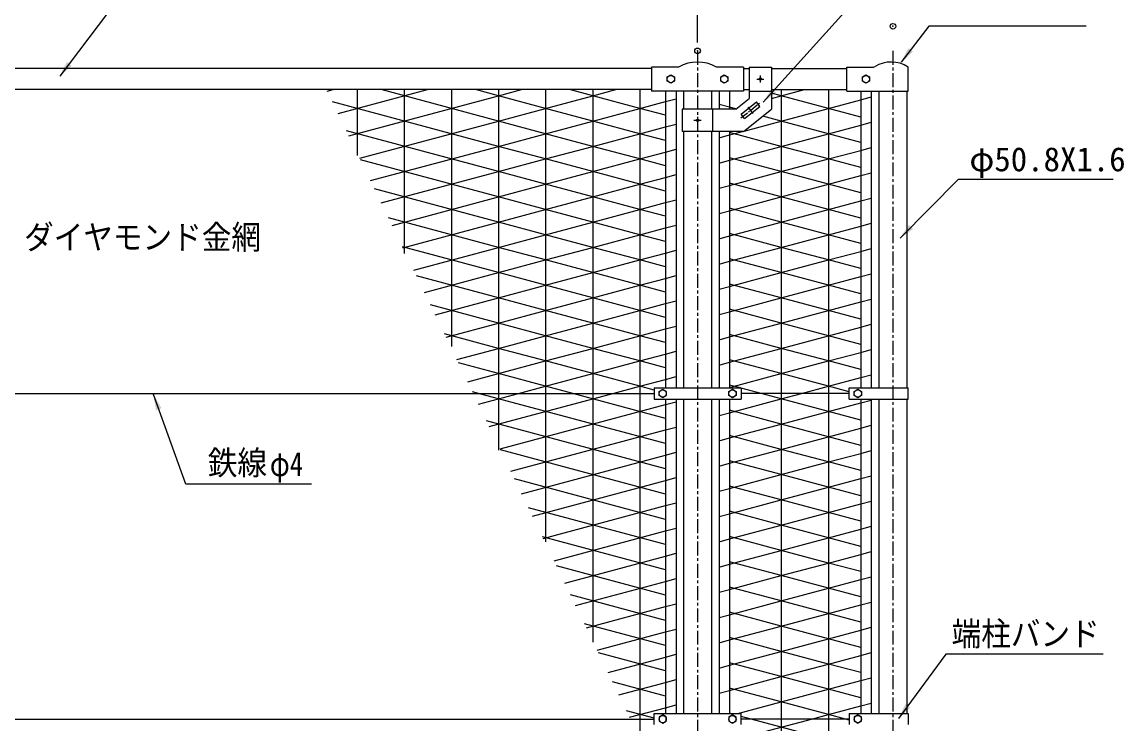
# Model space of a CAD drawing. Units: millimetres, scale not verified. Extents: x -5012 to 5012, y -3544 to 3544.
# Drawn here: x -824 to 1152, y 794 to 2053 of the extents above; entities that cross this region are included whole.
import ezdxf
from ezdxf.enums import TextEntityAlignment as Align

# ---------------------------------------------------------------- set-up
doc = ezdxf.new("R2010")
doc.units = ezdxf.units.MM
doc.header["$LTSCALE"] = 20
doc.header["$PDMODE"] = 32
doc.header["$PDSIZE"] = 10
doc.linetypes.add('USER1', pattern=[1.125, 0.75, -0.125, 0.125, -0.125])
doc.linetypes.add('USER2', pattern=[2, 1.25, -0.25, 0.25, -0.25])
for name, color, linetype, lineweight in [('0-0_5寸法', 1, 'Continuous', 25), ('0-3_8部品', 7, 'Continuous', 25), ('0-6_1部材', 7, 'Continuous', 25), ('0-7_中心線', 1, 'USER2', 25), ('0-C_AMI-HATCH', 2, 'Continuous', 25), ('0-D_2網', 2, 'Continuous', 25), ('1-1_10枠', 7, 'Continuous', 25)]:
    doc.layers.add(name, color=color, linetype=linetype, lineweight=lineweight)
doc.layers.add('0-1_DEFPOINTS', color=7, linetype='Continuous')
doc.styles.add('ＭＳ ゴシック', font='')
doc.styles.get('ＭＳ ゴシック').set_extended_font_data('MS Gothic')

msp = doc.modelspace()

# ---------------------------------------------------------------- linework, layer by layer
at = {"layer": '0-0_5寸法'}
for p, q in [((387.46, 2015.92), (387.46, 2273.48)), ((855.08, 1771.06), (1132.5, 1771.06))]:
    msp.add_line(p, q, dxfattribs=at)
for points in [[(1150.92, 2257.64), (819.27, 2257.64), (505.33, 1908.81)], [(-217.54, 2068.44), (-670.67, 2068.44), (-755.97, 1955.34)], [(1084.22, 2045.15), (802.17, 2045.15), (752.63, 1980.46)], [(-304.91, 1224), (-530.18, 1224), (-588.09, 1384.48)], [(1114.65, 918.85), (832.61, 918.85), (747.96, 803.57)]]:
    msp.add_lwpolyline(points, dxfattribs=at)
for points in [[(751.41, 1978.87), (765.52, 2005.86), (773.79, 1999.52)], [(-757.17, 1953.74), (-743.27, 1980.83), (-734.95, 1974.56)], [(503.99, 1907.32), (520.19, 1933.11), (527.93, 1926.14)], [(-588.77, 1386.36), (-573.69, 1359.91), (-583.49, 1356.37)], [(746.77, 801.96), (760.33, 829.22), (768.73, 823.05)]]:
    msp.add_solid(points, dxfattribs=at)
at = {"layer": '0-1_DEFPOINTS'}
for p in [(737.82, 2044.97), (387.46, 2000.92)]:
    msp.add_point(p, dxfattribs=at)
at = {"layer": '0-3_8部品'}
for p, q in [((353.46, 1971.86), (304.96, 1971.86)), ((304.96, 1971.86), (304.96, 1928.86)), ((332.97, 1954.11), (339.46, 1957.87)), ((469.96, 1971.86), (421.46, 1971.86)), ((469.96, 1971.86), (469.96, 1928.86)), ((479.96, 1971.86), (479.95, 1915.59)), ((654.96, 1971.86), (702.99, 1971.86)), ((654.96, 1928.86), (654.96, 1971.86)), ((682.97, 1954.11), (689.46, 1957.87)), ((689.46, 1957.87), (695.96, 1954.11)), ((764.96, 1928.86), (764.96, 1971.86)), ((332.97, 1946.61), (332.97, 1954.11)), ((339.46, 1942.86), (332.97, 1946.61)), ((682.97, 1946.61), (682.97, 1954.11)), ((689.46, 1942.86), (682.97, 1946.61)), ((695.96, 1946.61), (689.46, 1942.86)), ((695.96, 1954.11), (695.96, 1946.61)), ((469.96, 1928.86), (304.96, 1928.86)), ((479.96, 1928.86), (519.96, 1928.86)), ((654.96, 1928.86), (764.96, 1928.86)), ((455.91, 1896.36), (479.95, 1915.59)), ((465.67, 1887.33), (493, 1909.2)), ((471.92, 1879.53), (499.25, 1901.39)), ((499.25, 1901.39), (493, 1909.2)), ((359.83, 1896.36), (359.83, 1856.36)), ((455.91, 1896.36), (359.83, 1896.36)), ((414.43, 1896.36), (414.43, 1856.36)), ((471.92, 1879.53), (465.67, 1887.33)), ((469.94, 1856.36), (519.95, 1896.36)), ((469.94, 1856.36), (359.83, 1856.36)), ((-1534.54, 1386.36), (309.47, 1386.36)), ((309.47, 1396.36), (465.46, 1396.36)), ((309.47, 1396.36), (309.47, 1376.36)), ((318.47, 1390.11), (324.96, 1393.87)), ((318.47, 1382.61), (318.47, 1390.11)), ((324.96, 1393.87), (331.46, 1390.11)), ((331.46, 1390.11), (331.46, 1382.61)), ((443.46, 1390.11), (449.96, 1393.87)), ((443.46, 1382.61), (443.46, 1390.11)), ((449.96, 1393.87), (456.46, 1390.11)), ((456.46, 1390.11), (456.46, 1382.61)), ((465.46, 1396.36), (465.46, 1376.36)), ((659.47, 1386.36), (465.46, 1386.36)), ((659.47, 1396.36), (764.96, 1396.36)), ((659.47, 1376.36), (659.47, 1396.36)), ((668.47, 1390.11), (674.96, 1393.87)), ((668.47, 1382.61), (668.47, 1390.11)), ((674.96, 1393.87), (681.46, 1390.11)), ((681.46, 1390.11), (681.46, 1382.61)), ((309.47, 1376.36), (465.46, 1376.36)), ((674.96, 1378.86), (668.47, 1382.61)), ((681.46, 1382.61), (674.96, 1378.86)), ((309.47, 812.36), (465.46, 812.36)), ((309.47, 792.36), (309.47, 812.36)), ((465.46, 792.36), (465.46, 812.36)), ((659.47, 812.36), (659.47, 792.36)), ((659.47, 812.36), (764.96, 812.36)), ((764.96, 812.36), (764.96, 792.36)), ((-1534.54, 802.36), (309.47, 802.36)), ((324.96, 809.87), (318.47, 806.11)), ((318.47, 806.11), (318.47, 798.61)), ((331.46, 806.11), (324.96, 809.87)), ((331.46, 798.61), (331.46, 806.11)), ((449.96, 809.87), (443.46, 806.11)), ((443.46, 806.11), (443.46, 798.61)), ((456.46, 806.11), (449.96, 809.87)), ((456.46, 798.61), (456.46, 806.11)), ((659.47, 802.36), (465.46, 802.36))]:
    msp.add_line(p, q, dxfattribs=at)
at = {"layer": '0-3_8部品', "color": 1, "linetype": 'USER2'}
for p, q in [((499.96, 1956.59), (499.96, 1944.29)), ((493.55, 1950.36), (506.25, 1950.36)), ((387.46, 1882.59), (387.46, 1870.29)), ((381.05, 1876.36), (393.75, 1876.36))]:
    msp.add_line(p, q, dxfattribs=at)
at = {"layer": '0-3_8部品', "color": 1, "linetype": 'USER1'}
for p, q in [((465.13, 1880.5), (499.79, 1908.22)), ((486.99, 1888.69), (477.93, 1900.03))]:
    msp.add_line(p, q, dxfattribs=at)
at = {"layer": '0-3_8部品'}
for points in [[(339.46, 1957.87), (345.96, 1954.11), (345.96, 1946.61), (339.46, 1942.86)], [(479.96, 1971.86), (519.96, 1971.86), (519.95, 1896.36)], [(659.47, 1376.36), (764.96, 1376.36), (764.96, 1396.36)], [(331.46, 1382.61), (324.96, 1378.86), (318.47, 1382.61)], [(456.46, 1382.61), (449.96, 1378.86), (443.46, 1382.61)], [(318.47, 798.61), (324.96, 794.86), (331.46, 798.61)], [(443.46, 798.61), (449.96, 794.86), (456.46, 798.61)]]:
    msp.add_lwpolyline(points, dxfattribs=at)
for points in [[(435.46, 1957.87), (441.96, 1954.11), (441.96, 1946.61), (435.46, 1942.86), (428.96, 1946.61), (428.96, 1954.11)], [(674.96, 794.86), (681.46, 798.61), (681.46, 806.11), (674.96, 809.87), (668.47, 806.11), (668.47, 798.61)]]:
    msp.add_lwpolyline(points, close=True, dxfattribs=at)
for centre, radius in [((339.46, 1950.36), 6.5), ((435.46, 1950.36), 6.5), ((689.46, 1950.36), 6.5), ((499.96, 1950.44), 2), ((387.46, 1876.44), 2), ((324.96, 1386.36), 6.5), ((449.96, 1386.36), 6.5), ((674.96, 1386.36), 6.5), ((324.96, 802.36), 6.5), ((449.96, 802.36), 6.5), ((674.96, 802.36), 6.5)]:
    msp.add_circle(centre, radius, dxfattribs=at)
for centre, radius, start, end in [((387.46, 1912.14), 68.72, 60.34695, 119.653), ((734.71, 1925.93), 55, 56.62722, 121.91323), ((702.99, 1976.86), 5, 270, 301.91191)]:
    msp.add_arc(centre, radius, start, end, dxfattribs=at)
at = {"layer": '0-6_1部材'}
for p, q in [((304.96, 1969.36), (-1530.04, 1969.36)), ((469.96, 1969.36), (479.96, 1969.36)), ((519.96, 1969.36), (654.96, 1969.36)), ((304.96, 1931.36), (-1530.04, 1931.36)), ((329.96, 1928.86), (329.97, 1396.36)), ((348.96, 1928.86), (348.96, 1396.36)), ((362.46, 1928.86), (362.46, 1896.36)), ((412.46, 1928.86), (412.46, 1896.36)), ((425.96, 1928.86), (425.96, 1896.36)), ((444.96, 1928.86), (444.96, 1896.36)), ((469.96, 1931.36), (479.96, 1931.36)), ((519.96, 1931.36), (654.96, 1931.36)), ((679.96, 1928.86), (679.97, 1396.36)), ((698.96, 1928.86), (698.97, 1396.36)), ((712.46, 1928.86), (712.46, 1396.36)), ((762.46, 1928.86), (762.46, 1396.36)), ((362.46, 1856.36), (362.46, 1396.36)), ((412.46, 1856.36), (412.46, 1396.36)), ((425.96, 1856.36), (425.96, 1396.36)), ((444.96, 1856.36), (444.96, 1396.36)), ((329.97, 1376.36), (329.97, 812.36)), ((348.96, 1376.36), (348.97, 812.36)), ((362.46, 1376.36), (362.46, 812.36)), ((412.46, 1376.36), (412.46, 812.36)), ((425.96, 1376.36), (425.96, 812.36)), ((444.96, 1376.36), (444.96, 812.36)), ((679.97, 1376.36), (679.97, 812.36)), ((698.97, 1376.36), (698.97, 812.36)), ((712.46, 1376.36), (712.46, 812.36)), ((762.46, 1376.36), (762.46, 812.36))]:
    msp.add_line(p, q, dxfattribs=at)
at = {"layer": '0-7_中心線'}
for p, q in [((387.46, 2000.92), (387.46, -174.03)), ((737.46, 2000.92), (737.46, 190.61))]:
    msp.add_line(p, q, dxfattribs=at)
at = {"layer": '0-C_AMI-HATCH'}
for p, q in [((-223.04, 1931.36), (-223.04, 1812.99)), ((-138.52, 1931.36), (-138.52, 1637.73)), ((-54, 1931.36), (-54, 1470.71)), ((30.52, 1931.36), (30.52, 1284.97)), ((115.04, 1931.36), (115.04, 1120)), ((199.56, 1931.36), (199.56, 940.37)), ((284.07, 1931.36), (284.07, 765.2)), ((537.63, 1931.36), (537.63, 299.89)), ((622.15, 1931.36), (622.15, 257.36))]:
    msp.add_line(p, q, dxfattribs=at)
at = {"layer": '0-D_2網'}
for p, q in [((-276.38, 1928.6), (-266.06, 1931.36)), ((-257.02, 1888.49), (-97.02, 1931.36)), ((30.52, 1874.95), (-180.01, 1931.36)), ((30.52, 1920.24), (-10.98, 1931.36)), ((115.04, 1897.6), (30.52, 1920.24)), ((679.96, 1927.4), (674.5, 1928.86)), ((30.52, 1829.66), (-267.12, 1909.41)), ((199.56, 1874.95), (115.04, 1897.6)), ((30.52, 1784.36), (-242.01, 1857.39)), ((115.04, 1852.3), (30.52, 1874.95)), ((284.07, 1852.3), (199.56, 1874.95)), ((622.15, 1852.3), (679.96, 1867.79)), ((679.96, 1867.79), (698.96, 1872.88)), ((199.56, 1829.66), (115.04, 1852.3)), ((329.96, 1840.01), (284.07, 1852.3)), ((537.63, 1829.66), (622.15, 1852.3)), ((115.04, 1807.01), (30.52, 1829.66)), ((284.07, 1807.01), (199.56, 1829.66)), ((444.96, 1804.82), (537.63, 1829.66)), ((622.15, 1807.01), (679.96, 1822.5)), ((679.96, 1822.5), (698.96, 1827.59)), ((30.52, 1739.07), (-216.9, 1805.37)), ((199.56, 1784.36), (115.04, 1807.01)), ((329.96, 1794.71), (284.07, 1807.01)), ((425.96, 1799.73), (444.96, 1804.82)), ((537.63, 1784.36), (444.96, 1809.19)), ((537.63, 1784.36), (622.15, 1807.01)), ((115.04, 1761.72), (30.52, 1784.36)), ((284.07, 1761.72), (199.56, 1784.36)), ((329.96, 1774.01), (348.96, 1779.1)), ((444.96, 1759.53), (537.63, 1784.36)), ((622.15, 1761.72), (537.63, 1784.36)), ((679.96, 1777.21), (698.96, 1782.3)), ((199.56, 1739.07), (115.04, 1761.72)), ((199.56, 1739.07), (284.07, 1761.72)), ((284.07, 1761.72), (329.96, 1774.01)), ((329.97, 1749.42), (284.07, 1761.72)), ((425.96, 1754.44), (444.96, 1759.53)), ((537.63, 1739.07), (444.96, 1763.9)), ((537.63, 1739.07), (622.15, 1761.72)), ((622.15, 1761.72), (679.96, 1777.21)), ((679.96, 1746.22), (622.15, 1761.72)), ((30.52, 1693.78), (-191.79, 1753.34)), ((115.04, 1716.42), (30.52, 1739.07)), ((115.04, 1716.42), (199.56, 1739.07)), ((284.07, 1716.42), (199.56, 1739.07)), ((444.96, 1714.24), (537.63, 1739.07)), ((622.15, 1716.42), (537.63, 1739.07)), ((284.07, 1716.42), (329.97, 1728.72)), ((329.97, 1728.72), (348.96, 1733.81)), ((622.15, 1716.42), (679.96, 1731.91)), ((679.96, 1731.91), (698.96, 1737)), ((30.52, 1648.48), (-166.69, 1701.32)), ((30.52, 1693.78), (115.04, 1716.42)), ((199.56, 1693.78), (115.04, 1716.42)), ((199.56, 1693.78), (284.07, 1716.42)), ((329.97, 1704.13), (284.07, 1716.42)), ((425.96, 1709.15), (444.96, 1714.24)), ((537.63, 1693.78), (444.96, 1718.61)), ((537.63, 1693.78), (622.15, 1716.42)), ((679.96, 1700.93), (622.15, 1716.42)), ((-140.88, 1647.85), (30.52, 1693.78)), ((115.04, 1671.13), (30.52, 1693.78)), ((115.04, 1671.13), (199.56, 1693.78)), ((284.07, 1671.13), (199.56, 1693.78)), ((284.07, 1671.13), (329.97, 1683.43)), ((329.97, 1683.43), (348.96, 1688.52)), ((444.96, 1668.94), (537.63, 1693.78)), ((622.15, 1671.13), (537.63, 1693.78)), ((622.15, 1671.13), (679.96, 1686.62)), ((679.96, 1686.62), (698.96, 1691.71)), ((30.52, 1648.48), (115.04, 1671.13)), ((199.56, 1648.48), (115.04, 1671.13)), ((199.56, 1648.48), (284.07, 1671.13)), ((329.97, 1658.83), (284.07, 1671.13)), ((425.96, 1663.85), (444.96, 1668.94)), ((537.63, 1648.48), (444.96, 1673.31)), ((537.63, 1648.48), (622.15, 1671.13)), ((679.96, 1655.64), (622.15, 1671.13)), ((30.52, 1603.19), (-141.58, 1649.3)), ((-121.52, 1607.74), (30.52, 1648.48)), ((115.04, 1625.84), (30.52, 1648.48)), ((115.04, 1625.84), (199.56, 1648.48)), ((284.07, 1625.84), (199.56, 1648.48)), ((329.97, 1638.13), (348.96, 1643.22)), ((444.96, 1623.65), (537.63, 1648.48)), ((622.15, 1625.84), (537.63, 1648.48)), ((622.15, 1625.84), (679.97, 1641.33)), ((679.97, 1641.33), (698.96, 1646.42)), ((30.52, 1603.19), (115.04, 1625.84)), ((199.56, 1603.19), (115.04, 1625.84)), ((199.56, 1603.19), (284.07, 1625.84)), ((284.07, 1625.84), (329.97, 1638.13)), ((329.97, 1613.54), (284.07, 1625.84)), ((425.96, 1618.56), (444.96, 1623.65)), ((537.63, 1603.19), (444.96, 1628.02)), ((537.63, 1603.19), (622.15, 1625.84)), ((679.97, 1610.34), (622.15, 1625.84)), ((-102.16, 1567.64), (30.52, 1603.19)), ((115.04, 1580.54), (30.52, 1603.19)), ((115.04, 1580.54), (199.56, 1603.19)), ((284.07, 1580.54), (199.56, 1603.19)), ((444.96, 1578.36), (537.63, 1603.19)), ((622.15, 1580.54), (537.63, 1603.19)), ((679.97, 1596.03), (698.96, 1601.13)), ((284.07, 1580.54), (329.97, 1592.84)), ((329.97, 1592.84), (348.96, 1597.93)), ((537.63, 1557.9), (444.96, 1582.73)), ((622.15, 1580.54), (679.97, 1596.03)), ((30.52, 1557.9), (115.04, 1580.54)), ((199.56, 1557.9), (115.04, 1580.54)), ((199.56, 1557.9), (284.07, 1580.54)), ((329.97, 1568.25), (284.07, 1580.54)), ((425.96, 1573.27), (444.96, 1578.36)), ((537.63, 1557.9), (622.15, 1580.54)), ((679.97, 1565.05), (622.15, 1580.54)), ((-82.8, 1527.53), (30.52, 1557.9)), ((115.04, 1535.25), (199.56, 1557.9)), ((284.07, 1535.25), (199.56, 1557.9)), ((284.07, 1535.25), (329.97, 1547.55)), ((329.97, 1547.55), (348.96, 1552.64)), ((444.96, 1533.06), (537.63, 1557.9)), ((622.15, 1535.25), (537.63, 1557.9)), ((30.52, 1512.6), (115.04, 1535.25)), ((199.56, 1512.6), (284.07, 1535.25)), ((329.97, 1522.95), (284.07, 1535.25)), ((425.96, 1527.97), (444.96, 1533.06)), ((537.63, 1512.6), (444.96, 1537.43)), ((679.97, 1519.76), (622.15, 1535.25)), ((-63.44, 1487.42), (30.52, 1512.6)), ((115.04, 1489.96), (199.56, 1512.6)), ((284.07, 1489.96), (329.97, 1502.25)), ((329.97, 1502.25), (348.96, 1507.34)), ((622.15, 1489.96), (537.63, 1512.6)), ((30.52, 1467.31), (115.04, 1489.96)), ((199.56, 1467.31), (284.07, 1489.96)), ((537.63, 1467.31), (444.96, 1492.14)), ((679.97, 1474.46), (622.15, 1489.96)), ((-44.09, 1447.32), (30.52, 1467.31)), ((115.04, 1444.66), (199.56, 1467.31)), ((622.15, 1444.66), (537.63, 1467.31)), ((30.52, 1422.02), (115.04, 1444.66)), ((679.97, 1429.17), (622.15, 1444.66)), ((-24.73, 1407.21), (30.52, 1422.02)), ((464.34, 1396.36), (444.96, 1401.55)), ((622.15, 1354.08), (679.97, 1369.57)), ((679.97, 1369.57), (698.97, 1374.66)), ((537.63, 1331.43), (622.15, 1354.08)), ((329.97, 1251.19), (9.08, 1337.17)), ((444.96, 1306.6), (537.63, 1331.43)), ((622.15, 1308.78), (679.97, 1324.27)), ((679.97, 1324.27), (698.97, 1329.37)), ((425.96, 1301.51), (444.96, 1306.6)), ((537.63, 1286.14), (622.15, 1308.78)), ((329.97, 1205.9), (34.19, 1285.15)), ((444.96, 1261.3), (537.63, 1286.14)), ((72.06, 1206.68), (329.97, 1275.79)), ((329.97, 1275.79), (348.97, 1280.88)), ((622.15, 1263.49), (679.97, 1278.98)), ((679.97, 1278.98), (698.97, 1284.07)), ((425.96, 1256.21), (444.96, 1261.3)), ((537.63, 1240.84), (622.15, 1263.49)), ((329.97, 1160.61), (59.29, 1233.13)), ((91.42, 1166.57), (329.97, 1230.49)), ((329.97, 1230.49), (348.97, 1235.58)), ((444.96, 1216.01), (537.63, 1240.84)), ((622.15, 1218.2), (679.97, 1233.69)), ((679.97, 1233.69), (698.97, 1238.78)), ((425.96, 1210.92), (444.96, 1216.01)), ((537.63, 1195.55), (444.96, 1220.38)), ((537.63, 1195.55), (622.15, 1218.2)), ((329.97, 1185.2), (348.97, 1190.29)), ((444.96, 1170.72), (537.63, 1195.55)), ((622.15, 1172.9), (537.63, 1195.55)), ((622.15, 1172.9), (679.97, 1188.39)), ((679.97, 1188.39), (698.97, 1193.49)), ((329.97, 1115.31), (84.4, 1181.11)), ((110.78, 1126.47), (329.97, 1185.2)), ((425.96, 1165.63), (444.96, 1170.72)), ((537.63, 1150.26), (444.96, 1175.09)), ((537.63, 1150.26), (622.15, 1172.9)), ((679.97, 1157.41), (622.15, 1172.9)), ((444.96, 1125.42), (537.63, 1150.26)), ((622.15, 1127.61), (537.63, 1150.26)), ((679.97, 1143.1), (698.97, 1148.19)), ((329.97, 1070.02), (109.51, 1129.09)), ((130.14, 1086.36), (329.97, 1139.91)), ((329.97, 1139.91), (348.97, 1145)), ((537.63, 1104.96), (444.96, 1129.79)), ((537.63, 1104.96), (622.15, 1127.61)), ((622.15, 1127.61), (679.97, 1143.1)), ((679.97, 1112.12), (622.15, 1127.61)), ((425.96, 1120.33), (444.96, 1125.42)), ((149.49, 1046.25), (329.97, 1094.61)), ((329.97, 1094.61), (348.97, 1099.7)), ((444.96, 1080.13), (537.63, 1104.96)), ((622.15, 1082.32), (537.63, 1104.96)), ((622.15, 1082.32), (679.97, 1097.81)), ((679.97, 1097.81), (698.97, 1102.9)), ((329.97, 1024.73), (134.62, 1077.07)), ((425.96, 1075.04), (444.96, 1080.13)), ((537.63, 1059.67), (444.96, 1084.5)), ((537.63, 1059.67), (622.15, 1082.32)), ((679.97, 1066.82), (622.15, 1082.32)), ((168.85, 1006.15), (329.97, 1049.32)), ((329.97, 1049.32), (348.97, 1054.41)), ((444.96, 1034.84), (537.63, 1059.67)), ((622.15, 1037.02), (537.63, 1059.67)), ((622.15, 1037.02), (679.97, 1052.51)), ((679.97, 1052.51), (698.97, 1057.61)), ((425.96, 1029.75), (444.96, 1034.84)), ((537.63, 1014.38), (444.96, 1039.21)), ((537.63, 1014.38), (622.15, 1037.02)), ((679.97, 1021.53), (622.15, 1037.02)), ((329.97, 979.43), (159.73, 1025.05)), ((329.97, 1004.03), (348.97, 1009.12)), ((444.96, 989.54), (537.63, 1014.38)), ((622.15, 991.73), (537.63, 1014.38)), ((679.97, 1007.22), (698.97, 1012.31)), ((188.21, 966.04), (329.97, 1004.03)), ((425.96, 984.45), (444.96, 989.54)), ((537.63, 969.08), (444.96, 993.91)), ((537.63, 969.08), (622.15, 991.73)), ((622.15, 991.73), (679.97, 1007.22)), ((679.97, 976.24), (622.15, 991.73)), ((329.97, 934.14), (184.84, 973.03)), ((444.96, 944.25), (537.63, 969.08)), ((622.15, 946.44), (537.63, 969.08)), ((207.57, 925.94), (329.97, 958.73)), ((329.97, 958.73), (348.97, 963.82)), ((537.63, 923.79), (444.96, 948.62)), ((622.15, 946.44), (679.97, 961.93)), ((679.97, 961.93), (698.97, 967.02)), ((425.96, 939.16), (444.96, 944.25)), ((537.63, 923.79), (622.15, 946.44)), ((679.97, 930.94), (622.15, 946.44)), ((329.97, 888.84), (209.95, 921)), ((226.93, 885.83), (329.97, 913.44)), ((329.97, 913.44), (348.97, 918.53)), ((444.96, 898.96), (537.63, 923.79)), ((622.15, 901.14), (537.63, 923.79)), ((622.15, 901.14), (679.97, 916.63)), ((679.97, 916.63), (698.97, 921.73)), ((425.96, 893.87), (444.96, 898.96)), ((537.63, 878.5), (444.96, 903.33)), ((537.63, 878.5), (622.15, 901.14)), ((679.97, 885.65), (622.15, 901.14)), ((329.97, 868.15), (348.97, 873.24)), ((444.96, 853.66), (537.63, 878.5)), ((622.15, 855.85), (537.63, 878.5)), ((329.97, 843.55), (235.06, 868.98)), ((246.28, 845.72), (329.97, 868.15)), ((425.96, 848.57), (444.96, 853.66)), ((679.97, 840.36), (622.15, 855.85)), ((309.47, 803.75), (260.17, 816.96)), ((265.64, 805.62), (329.97, 822.85)), ((329.97, 822.85), (348.97, 827.94)), ((446.38, 812.36), (444.96, 812.74))]:
    msp.add_line(p, q, dxfattribs=at)
for points in [[(-237.67, 1848.38), (30.52, 1920.24), (72.02, 1931.36)], [(-218.31, 1808.28), (30.52, 1874.95), (115.04, 1897.6), (199.56, 1920.24), (241.05, 1931.36)], [(329.96, 1885.3), (284.07, 1897.6), (199.56, 1920.24), (158.06, 1931.36)], [(470.79, 1857.04), (537.63, 1874.95), (622.15, 1897.6), (679.96, 1913.09), (698.96, 1918.18)], [(519.95, 1915.51), (537.63, 1920.24), (579.13, 1931.36)], [(679.96, 1882.1), (622.15, 1897.6), (537.63, 1920.24), (519.95, 1924.98)], [(-198.95, 1768.17), (30.52, 1829.66), (115.04, 1852.3), (199.56, 1874.95), (284.07, 1897.6), (329.96, 1909.89), (348.96, 1914.98)], [(456.37, 1896.72), (444.96, 1899.78), (425.96, 1904.87)], [(679.96, 1836.81), (622.15, 1852.3), (537.63, 1874.95), (504.33, 1883.87)], [(-179.59, 1728.06), (30.52, 1784.36), (115.04, 1807.01), (199.56, 1829.66), (284.07, 1852.3), (329.96, 1864.6), (348.96, 1869.69)], [(425.96, 1845.03), (444.96, 1850.12), (468.26, 1856.36)], [(679.96, 1791.52), (622.15, 1807.01), (537.63, 1829.66), (444.96, 1854.49)], [(-160.23, 1687.96), (30.52, 1739.07), (115.04, 1761.72), (199.56, 1784.36), (284.07, 1807.01), (329.96, 1819.31), (348.96, 1824.4)], [(329.97, 1477.66), (284.07, 1489.96), (199.56, 1512.6), (115.04, 1535.25), (30.52, 1557.9), (-116.47, 1597.28)], [(329.97, 1432.37), (284.07, 1444.66), (199.56, 1467.31), (115.04, 1489.96), (30.52, 1512.6), (-91.36, 1545.26)], [(425.96, 1482.68), (444.96, 1487.77), (537.63, 1512.6), (622.15, 1535.25), (679.97, 1550.74), (698.96, 1555.83)], [(425.96, 1437.39), (444.96, 1442.48), (537.63, 1467.31), (622.15, 1489.96), (679.97, 1505.45), (698.96, 1510.54)], [(309.47, 1392.57), (284.07, 1399.37), (199.56, 1422.02), (115.04, 1444.66), (30.52, 1467.31), (-66.25, 1493.24)], [(441.88, 1396.36), (444.96, 1397.18), (537.63, 1422.02), (622.15, 1444.66), (679.97, 1460.15), (698.97, 1465.25)], [(-5.37, 1367.11), (66.49, 1386.36), (115.04, 1399.37), (199.56, 1422.02), (284.07, 1444.66), (329.97, 1456.96), (348.96, 1462.05)], [(659.47, 1389.37), (622.15, 1399.37), (537.63, 1422.02), (444.96, 1446.85)], [(329.97, 1341.78), (163.58, 1386.36), (115.04, 1399.37), (30.52, 1422.02), (-41.14, 1441.22)], [(13.99, 1327), (235.53, 1386.36), (284.07, 1399.37), (329.97, 1411.67), (348.96, 1416.76)], [(425.96, 1346.8), (444.96, 1351.89), (537.63, 1376.72), (573.6, 1386.36), (622.15, 1399.37), (679.97, 1414.86), (698.97, 1419.95)], [(329.97, 1296.49), (-5.45, 1386.36), (-16.03, 1389.2)], [(679.97, 1338.58), (622.15, 1354.08), (537.63, 1376.72), (501.66, 1386.36), (465.46, 1396.06)], [(33.35, 1286.89), (329.97, 1366.37), (348.96, 1371.46)], [(679.97, 1293.29), (622.15, 1308.78), (537.63, 1331.43), (444.96, 1356.26)], [(52.7, 1246.79), (329.97, 1321.08), (348.96, 1326.17)], [(679.97, 1248), (622.15, 1263.49), (537.63, 1286.14), (444.96, 1310.97)], [(679.97, 1202.7), (622.15, 1218.2), (537.63, 1240.84), (444.96, 1265.67)], [(459.85, 812.36), (537.63, 833.2), (622.15, 855.85), (679.97, 871.34), (698.97, 876.43)], [(659.47, 800.56), (652.73, 802.36), (622.15, 810.56), (537.63, 833.2), (444.96, 858.03)], [(425.96, 757.99), (444.96, 763.08), (591.57, 802.36), (622.15, 810.56), (679.97, 826.05), (698.97, 831.14)], [(679.97, 749.77), (622.15, 765.26), (483.7, 802.36), (465.46, 807.25)]]:
    msp.add_lwpolyline(points, dxfattribs=at)
at = {"layer": '1-1_10枠'}
msp.add_line((855.08, 1771.06), (750.7, 1665.25), dxfattribs=at)
msp.add_solid([(749.3, 1663.82), (766.66, 1688.84), (774.07, 1681.52)], dxfattribs=at)

# ---------------------------------------------------------------- texts
at = {"layer": '0-0_5寸法', "color": 3, "style": 'ＭＳ ゴシック'}
msp.add_text('φ50.8X1.6', height=43.26, dxfattribs=at).set_placement((874.87, 1771.93), align=Align.BOTTOM_LEFT)
for s, height, width, p in [('ダイヤモンド金網', 43.26, 0.9, (-820.09, 1632.25)), ('鉄線', 43.26, 0.9, (-490.73, 1227.53)), ('φ4', 43.3, 0.8, (-379.39, 1225.15)), ('端柱バンド', 43.26, 0.9, (842.99, 920.8))]:
    msp.add_text(s, height=height, dxfattribs=dict(at, width=width)).set_placement(p, align=Align.BOTTOM_LEFT)

doc.saveas('drawing.dxf')
